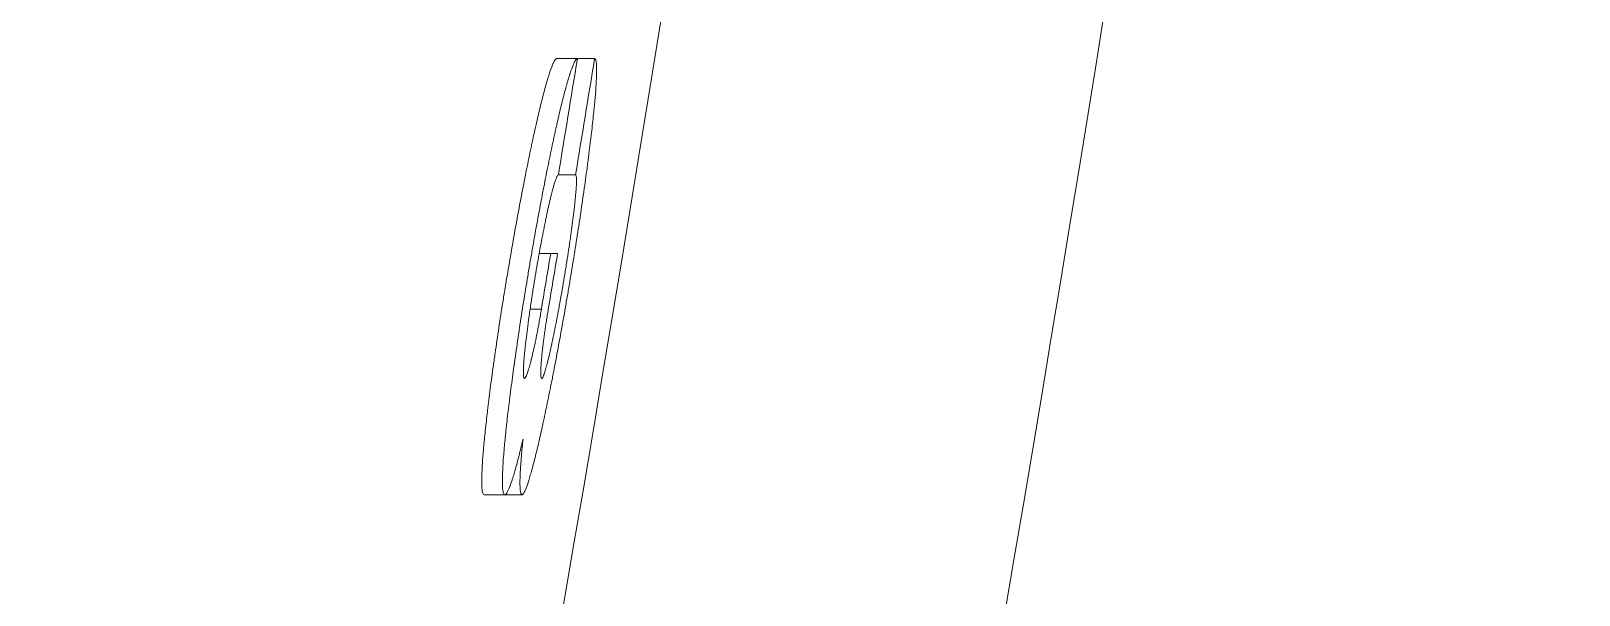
# Model space of a CAD drawing. Header units: millimetres. Extents: x 4664 to 8864, y -38 to 2932.
# Drawn here: x 8297.647 to 8302.278, y 2184.436 to 2186.125 of the extents above; entities that cross this region are included whole.
import ezdxf

# ---------------------------------------------------------------- set-up
doc = ezdxf.new("R2010")
doc.units = ezdxf.units.MM

msp = doc.modelspace()

# ---------------------------------------------------------------- linework, layer by layer
at = {"lineweight": 5}
for p, q in [((8299.2197, 2186.0423), (8299.333, 2186.0423)), ((8299.2247, 2185.694), (8299.2761, 2185.694)), ((8299.1674, 2185.459), (8299.2223, 2185.459)), ((8299.1403, 2185.292), (8299.174, 2185.292)), ((8299.1173, 2184.7363), (8299.004, 2184.7363))]:
    msp.add_line(p, q, dxfattribs=at)
for radius, start, end in [(182.7739, 339.968419, 20.031581), (181.4679, 339.968419, 354.239642), (175.7749, 339.998828, 353.967705), (177.0806, 339.998828, 353.967705), (175.5463, 350.661091, 350.776261), (175.597, 350.663813, 350.778949), (175.562, 350.528931, 350.584178), (175.5823, 350.530036, 350.585275)]:
    msp.add_arc((8126.0051, 2214.1806), radius, start, end, dxfattribs=at)
for points, knots in [([(8299.0026, 2184.7363), (8299.001, 2184.7363), (8298.9996, 2184.7378), (8298.998, 2184.7424), (8298.9975, 2184.7444), (8298.997, 2184.7474), (8298.9969, 2184.748), (8298.9967, 2184.7493), (8298.9966, 2184.7499), (8298.9964, 2184.752), (8298.9962, 2184.7535), (8298.9955, 2184.7614), (8298.9953, 2184.7693), (8298.9954, 2184.788), (8298.9957, 2184.7989), (8298.9964, 2184.8143), (8298.9967, 2184.8191), (8298.997, 2184.8241), (8298.9972, 2184.8275), (8298.9973, 2184.8292), (8298.9979, 2184.8378), (8298.9984, 2184.8451), (8299.0001, 2184.8678), (8299.0016, 2184.8841), (8299.005, 2184.9192), (8299.007, 2184.9379), (8299.0095, 2184.9604), (8299.0098, 2184.9629), (8299.0103, 2184.968), (8299.0106, 2184.9705), (8299.0115, 2184.9782), (8299.0133, 2184.9938), (8299.0153, 2185.0098), (8299.0193, 2185.0424), (8299.0223, 2185.0649), (8299.027, 2185.0999), (8299.0286, 2185.1117), (8299.0311, 2185.1298), (8299.0324, 2185.1389), (8299.0337, 2185.1482), (8299.0346, 2185.1544), (8299.035, 2185.1575), (8299.039, 2185.1854), (8299.0427, 2185.2105), (8299.0504, 2185.2614), (8299.0544, 2185.2871), (8299.0606, 2185.3261), (8299.0627, 2185.3392), (8299.0654, 2185.3556), (8299.0659, 2185.3589), (8299.067, 2185.3655), (8299.0676, 2185.3688), (8299.0692, 2185.3787), (8299.0703, 2185.3853), (8299.0758, 2185.4181), (8299.0802, 2185.4442), (8299.0892, 2185.4958), (8299.0937, 2185.5215), (8299.1007, 2185.5595), (8299.103, 2185.5722), (8299.1076, 2185.5974), (8299.11, 2185.6098), (8299.1169, 2185.6464), (8299.1215, 2185.6701), (8299.1307, 2185.7162), (8299.1352, 2185.7385), (8299.1409, 2185.7655), (8299.142, 2185.7709), (8299.1437, 2185.7788), (8299.1442, 2185.7815), (8299.1454, 2185.7867), (8299.1481, 2185.7998), (8299.1509, 2185.8124), (8299.1574, 2185.8417), (8299.1616, 2185.8602), (8299.1697, 2185.8948), (8299.1737, 2185.911), (8299.178, 2185.928), (8299.1785, 2185.9298), (8299.1795, 2185.9335), (8299.1799, 2185.9353), (8299.1813, 2185.9407), (8299.1841, 2185.9513), (8299.1868, 2185.961), (8299.192, 2185.9793), (8299.1953, 2185.9901), (8299.2014, 2186.0088), (8299.2042, 2186.0167), (8299.2072, 2186.0239), (8299.2076, 2186.0247), (8299.2082, 2186.0262), (8299.2092, 2186.0284), (8299.2113, 2186.0329), (8299.213, 2186.0359), (8299.2162, 2186.0407), (8299.2181, 2186.0423), (8299.2197, 2186.0423)], [0, 0, 0, 0, 0.037618, 0.037618, 0.056866, 0.056866, 0.061678, 0.061678, 0.06649, 0.06649, 0.076114, 0.076114, 0.114609, 0.114609, 0.153104, 0.153104, 0.162728, 0.16754, 0.16754, 0.172352, 0.172352, 0.191599, 0.191599, 0.230095, 0.230095, 0.26859, 0.26859, 0.273402, 0.273402, 0.278214, 0.278214, 0.287838, 0.307085, 0.307085, 0.34558, 0.34558, 0.364828, 0.364828, 0.374452, 0.379264, 0.379264, 0.384076, 0.384076, 0.422571, 0.422571, 0.461066, 0.461066, 0.480314, 0.480314, 0.485126, 0.485126, 0.489938, 0.489938, 0.499562, 0.499562, 0.538057, 0.538057, 0.576552, 0.576552, 0.5958, 0.5958, 0.615047, 0.615047, 0.653543, 0.653543, 0.692038, 0.692038, 0.701662, 0.701662, 0.706474, 0.706474, 0.711285, 0.730533, 0.730533, 0.769028, 0.769028, 0.807524, 0.807524, 0.812336, 0.812336, 0.817147, 0.817147, 0.826771, 0.846019, 0.846019, 0.884514, 0.884514, 0.923009, 0.923009, 0.927821, 0.927821, 0.932633, 0.942257, 0.961505, 0.961505, 1, 1, 1, 1]), ([(8299.119, 2184.9026), (8299.1148, 2184.885), (8299.1108, 2184.8687), (8299.1032, 2184.8388), (8299.0996, 2184.8251), (8299.0944, 2184.8067), (8299.0927, 2184.8008), (8299.0902, 2184.7926), (8299.0894, 2184.7899), (8299.0882, 2184.7861), (8299.0878, 2184.7848), (8299.087, 2184.7823), (8299.0866, 2184.7811), (8299.0831, 2184.7704), (8299.0802, 2184.7625), (8299.0749, 2184.7497), (8299.0725, 2184.7448), (8299.0693, 2184.7398), (8299.0683, 2184.7386), (8299.0671, 2184.7375), (8299.0668, 2184.7373), (8299.0664, 2184.737), (8299.0657, 2184.7366), (8299.065, 2184.7364), (8299.063, 2184.7363), (8299.0616, 2184.7378), (8299.0594, 2184.744), (8299.0586, 2184.7487), (8299.0579, 2184.7566), (8299.0578, 2184.7583), (8299.0576, 2184.7618), (8299.0575, 2184.7637), (8299.0573, 2184.7697), (8299.0573, 2184.774), (8299.0573, 2184.7881), (8299.0576, 2184.7989), (8299.0588, 2184.8235), (8299.0597, 2184.8372), (8299.061, 2184.8543), (8299.0612, 2184.8562), (8299.0615, 2184.8601), (8299.062, 2184.866), (8299.0632, 2184.8801), (8299.0644, 2184.8928), (8299.0669, 2184.9192), (8299.0689, 2184.9378), (8299.0722, 2184.9675), (8299.0734, 2184.9777), (8299.0752, 2184.9934), (8299.0759, 2184.9987), (8299.0769, 2185.0067), (8299.0772, 2185.0094), (8299.0779, 2185.0149), (8299.0782, 2185.0176), (8299.0813, 2185.0422), (8299.0842, 2185.0648), (8299.0904, 2185.1114), (8299.0938, 2185.1353), (8299.099, 2185.1723), (8299.1009, 2185.1848), (8299.1032, 2185.2006), (8299.1037, 2185.2038), (8299.1046, 2185.2101), (8299.106, 2185.2197), (8299.1075, 2185.2292), (8299.1123, 2185.2612), (8299.1203, 2185.3126), (8299.1288, 2185.3648), (8299.1342, 2185.3976), (8299.1353, 2185.4042), (8299.1376, 2185.4173), (8299.1387, 2185.4239), (8299.142, 2185.4436), (8299.1443, 2185.4567), (8299.151, 2185.4956), (8299.1556, 2185.5212), (8299.1648, 2185.5717), (8299.1694, 2185.5966), (8299.1746, 2185.6242), (8299.1752, 2185.6273), (8299.1764, 2185.6334), (8299.1769, 2185.6364), (8299.1787, 2185.6456), (8299.1822, 2185.6636), (8299.1856, 2185.6812), (8299.1925, 2185.7159), (8299.197, 2185.7381), (8299.206, 2185.781), (8299.2104, 2185.8017), (8299.2153, 2185.8239), (8299.2159, 2185.8264), (8299.217, 2185.8313), (8299.2186, 2185.8385), (8299.2223, 2185.855), (8299.2254, 2185.8685), (8299.2315, 2185.8945), (8299.2355, 2185.9107), (8299.2412, 2185.9331), (8299.2431, 2185.9402), (8299.2458, 2185.9505), (8299.2467, 2185.9539), (8299.2485, 2185.9604), (8299.2494, 2185.9636), (8299.2538, 2185.979), (8299.257, 2185.9899), (8299.2632, 2186.0086), (8299.266, 2186.0165), (8299.27, 2186.0261), (8299.2712, 2186.0289), (8299.2727, 2186.0319), (8299.273, 2186.0325), (8299.2736, 2186.0336), (8299.2739, 2186.0341), (8299.2748, 2186.0357), (8299.2753, 2186.0366), (8299.2781, 2186.0406), (8299.28, 2186.0423), (8299.2816, 2186.0423)], [0, 0, 0, 0, 0.03125, 0.03125, 0.0625, 0.0625, 0.078125, 0.078125, 0.085937, 0.085937, 0.089844, 0.089844, 0.09375, 0.09375, 0.125, 0.125, 0.15625, 0.15625, 0.171875, 0.171875, 0.175781, 0.175781, 0.179687, 0.1875, 0.1875, 0.21875, 0.21875, 0.25, 0.25, 0.257812, 0.257812, 0.265625, 0.265625, 0.28125, 0.28125, 0.3125, 0.3125, 0.34375, 0.34375, 0.347656, 0.347656, 0.351562, 0.359375, 0.375, 0.375, 0.40625, 0.40625, 0.421875, 0.421875, 0.429687, 0.429687, 0.433594, 0.433594, 0.4375, 0.4375, 0.46875, 0.46875, 0.5, 0.5, 0.515625, 0.515625, 0.519531, 0.519531, 0.523437, 0.53125, 0.53125, 0.5625, 0.59375, 0.59375, 0.601562, 0.601562, 0.609375, 0.609375, 0.625, 0.625, 0.65625, 0.65625, 0.6875, 0.6875, 0.691406, 0.691406, 0.695312, 0.695312, 0.703125, 0.71875, 0.71875, 0.75, 0.75, 0.78125, 0.78125, 0.785156, 0.785156, 0.789062, 0.796875, 0.8125, 0.8125, 0.84375, 0.84375, 0.859375, 0.859375, 0.867187, 0.867187, 0.875, 0.875, 0.90625, 0.90625, 0.9375, 0.9375, 0.953125, 0.953125, 0.957031, 0.957031, 0.960937, 0.960937, 0.96875, 0.96875, 1, 1, 1, 1]), ([(8299.333, 2186.0423), (8299.3345, 2186.0423), (8299.3357, 2186.0406), (8299.3376, 2186.0342), (8299.3383, 2186.0295), (8299.3389, 2186.0199), (8299.339, 2186.0163), (8299.3391, 2186.0104), (8299.3391, 2186.0083), (8299.3391, 2186.0039), (8299.3391, 2186.0016), (8299.3388, 2185.9897), (8299.3384, 2185.9788), (8299.3369, 2185.9541), (8299.3359, 2185.9404), (8299.3343, 2185.9215), (8299.3338, 2185.9156), (8299.3332, 2185.9096), (8299.3329, 2185.9056), (8299.3327, 2185.9035), (8299.3317, 2185.8932), (8299.3309, 2185.8846), (8299.3281, 2185.8582), (8299.324, 2185.8207), (8299.3189, 2185.7791), (8299.3158, 2185.7545), (8299.3154, 2185.7517), (8299.3147, 2185.7462), (8299.3143, 2185.7434), (8299.3132, 2185.735), (8299.311, 2185.7181), (8299.3087, 2185.7008), (8299.3039, 2185.6659), (8299.3005, 2185.642), (8299.2952, 2185.6052), (8299.2934, 2185.5928), (8299.2906, 2185.5739), (8299.2892, 2185.5644), (8299.2877, 2185.5549), (8299.2867, 2185.5485), (8299.2863, 2185.5453), (8299.2818, 2185.5164), (8299.2778, 2185.4906), (8299.2695, 2185.4388), (8299.2653, 2185.4128), (8299.2588, 2185.3737), (8299.2566, 2185.3606), (8299.2533, 2185.3409), (8299.2521, 2185.3344), (8299.2499, 2185.3213), (8299.2488, 2185.3147), (8299.2431, 2185.2822), (8299.2386, 2185.2566), (8299.2295, 2185.2062), (8299.225, 2185.1814), (8299.2181, 2185.1448), (8299.2158, 2185.1327), (8299.2129, 2185.1177), (8299.2123, 2185.1148), (8299.2112, 2185.1088), (8299.2095, 2185.0999), (8299.2078, 2185.0911), (8299.2021, 2185.0622), (8299.1932, 2185.0177), (8299.1845, 2184.9766), (8299.1792, 2184.9521), (8299.1776, 2184.9448), (8299.1761, 2184.9377), (8299.175, 2184.9329), (8299.1745, 2184.9306), (8299.1719, 2184.9189), (8299.1699, 2184.9099), (8299.1639, 2184.8838), (8299.16, 2184.8676), (8299.1527, 2184.8379), (8299.1491, 2184.8243), (8299.1449, 2184.8089), (8299.1441, 2184.8059), (8299.1428, 2184.8015), (8299.1424, 2184.8001), (8299.1416, 2184.7972), (8299.1396, 2184.7903), (8299.1377, 2184.784), (8299.1333, 2184.7699), (8299.1306, 2184.7621), (8299.1256, 2184.7494), (8299.1233, 2184.7445), (8299.1208, 2184.7405), (8299.1203, 2184.7397), (8299.1193, 2184.7385), (8299.1179, 2184.737), (8299.1167, 2184.7364), (8299.1145, 2184.7363), (8299.1132, 2184.7379), (8299.1118, 2184.7426), (8299.1114, 2184.7446), (8299.1109, 2184.7482), (8299.1107, 2184.7495), (8299.1105, 2184.7523), (8299.1103, 2184.7538), (8299.1098, 2184.7618), (8299.1097, 2184.7697), (8299.1101, 2184.7885), (8299.1105, 2184.7993), (8299.1116, 2184.8178), (8299.112, 2184.8244), (8299.1128, 2184.8348), (8299.1131, 2184.8383), (8299.1136, 2184.8456), (8299.1139, 2184.8493), (8299.1156, 2184.8683), (8299.1171, 2184.8848), (8299.119, 2184.9026)], [0, 0, 0, 0, 0.03125, 0.03125, 0.0625, 0.0625, 0.078125, 0.078125, 0.085938, 0.085938, 0.09375, 0.09375, 0.125, 0.125, 0.15625, 0.15625, 0.164063, 0.167969, 0.167969, 0.171875, 0.171875, 0.1875, 0.1875, 0.21875, 0.25, 0.25, 0.253906, 0.253906, 0.257813, 0.257813, 0.265625, 0.28125, 0.28125, 0.3125, 0.3125, 0.328125, 0.328125, 0.335938, 0.339844, 0.339844, 0.34375, 0.34375, 0.375, 0.375, 0.40625, 0.40625, 0.421875, 0.421875, 0.429688, 0.429688, 0.4375, 0.4375, 0.46875, 0.46875, 0.5, 0.5, 0.515625, 0.515625, 0.519531, 0.519531, 0.523438, 0.53125, 0.53125, 0.5625, 0.59375, 0.59375, 0.601563, 0.605469, 0.605469, 0.609375, 0.609375, 0.625, 0.625, 0.65625, 0.65625, 0.6875, 0.6875, 0.695313, 0.695313, 0.699219, 0.699219, 0.703125, 0.71875, 0.71875, 0.75, 0.75, 0.78125, 0.78125, 0.789063, 0.789063, 0.796875, 0.8125, 0.8125, 0.84375, 0.84375, 0.859375, 0.859375, 0.867188, 0.867188, 0.875, 0.875, 0.90625, 0.90625, 0.9375, 0.9375, 0.953125, 0.953125, 0.960938, 0.960938, 0.96875, 0.96875, 1, 1, 1, 1]), ([(8299.2247, 2185.694), (8299.2239, 2185.694), (8299.223, 2185.6933), (8299.221, 2185.6903), (8299.2199, 2185.6881), (8299.2181, 2185.6836), (8299.2174, 2185.682), (8299.2164, 2185.6792), (8299.2161, 2185.6782), (8299.2154, 2185.6762), (8299.215, 2185.6751), (8299.2132, 2185.6696), (8299.2117, 2185.6646), (8299.2085, 2185.6532), (8299.2068, 2185.6468), (8299.2041, 2185.6364), (8299.2032, 2185.6327), (8299.2018, 2185.627), (8299.2013, 2185.6251), (8299.2004, 2185.6211), (8299.1999, 2185.6191), (8299.1975, 2185.6089), (8299.1936, 2185.5917), (8299.1895, 2185.5725), (8299.1869, 2185.5599), (8299.1863, 2185.5574), (8299.1853, 2185.5522), (8299.1847, 2185.5496), (8299.1831, 2185.5417), (8299.1821, 2185.5364), (8299.1788, 2185.5202), (8299.1767, 2185.5092), (8299.1724, 2185.4865), (8299.1702, 2185.4749), (8299.1675, 2185.46), (8299.167, 2185.457), (8299.1659, 2185.451), (8299.1643, 2185.442), (8299.1627, 2185.4329), (8299.1596, 2185.4148), (8299.1575, 2185.4027), (8299.1535, 2185.3784), (8299.1515, 2185.3662), (8299.149, 2185.3509), (8299.1485, 2185.3478), (8299.1476, 2185.3417), (8299.1462, 2185.3326), (8299.1448, 2185.3237), (8299.1421, 2185.3059), (8299.1404, 2185.2942), (8299.1379, 2185.277), (8299.1371, 2185.2714), (8299.1359, 2185.2629), (8299.1356, 2185.2601), (8299.1348, 2185.2545), (8299.1344, 2185.2518), (8299.1326, 2185.238), (8299.1298, 2185.2169), (8299.1275, 2185.1976), (8299.126, 2185.1837), (8299.1255, 2185.1791), (8299.1248, 2185.1725), (8299.1246, 2185.1704), (8299.1241, 2185.1661), (8299.1239, 2185.164), (8299.1229, 2185.1536), (8299.1216, 2185.1384), (8299.1208, 2185.1256), (8299.1204, 2185.1183), (8299.1203, 2185.1169), (8299.1202, 2185.1142), (8299.1202, 2185.1129), (8299.1201, 2185.109), (8299.12, 2185.1066), (8299.12, 2185.1), (8299.1201, 2185.0964), (8299.1206, 2185.0905), (8299.121, 2185.0883), (8299.1216, 2185.0864), (8299.1218, 2185.0861), (8299.122, 2185.0855), (8299.1225, 2185.0848), (8299.123, 2185.0846), (8299.1242, 2185.0846), (8299.1251, 2185.0854), (8299.1266, 2185.0877), (8299.1271, 2185.0886), (8299.1279, 2185.0903), (8299.1282, 2185.0909), (8299.1288, 2185.0923), (8299.1291, 2185.093), (8299.1307, 2185.0967), (8299.132, 2185.1004), (8299.1349, 2185.1092), (8299.1364, 2185.1143), (8299.1389, 2185.1229), (8299.1397, 2185.1259), (8299.141, 2185.1308), (8299.1414, 2185.1324), (8299.1423, 2185.1358), (8299.1427, 2185.1375), (8299.145, 2185.1463), (8299.1469, 2185.154), (8299.1488, 2185.1622)], [0, 0, 0, 0, 0.03125, 0.03125, 0.0625, 0.0625, 0.078125, 0.078125, 0.085938, 0.085938, 0.09375, 0.09375, 0.125, 0.125, 0.15625, 0.15625, 0.171875, 0.171875, 0.179688, 0.179688, 0.1875, 0.1875, 0.21875, 0.25, 0.25, 0.257813, 0.257813, 0.265625, 0.265625, 0.28125, 0.28125, 0.3125, 0.3125, 0.34375, 0.34375, 0.351562, 0.351562, 0.359375, 0.375, 0.375, 0.40625, 0.40625, 0.4375, 0.4375, 0.445312, 0.445312, 0.453125, 0.46875, 0.46875, 0.5, 0.5, 0.515625, 0.515625, 0.523437, 0.523437, 0.53125, 0.53125, 0.5625, 0.59375, 0.59375, 0.609375, 0.609375, 0.617187, 0.617187, 0.625, 0.625, 0.65625, 0.6875, 0.6875, 0.695312, 0.695312, 0.703125, 0.703125, 0.71875, 0.71875, 0.75, 0.75, 0.78125, 0.78125, 0.789062, 0.789062, 0.796875, 0.8125, 0.8125, 0.84375, 0.84375, 0.859375, 0.859375, 0.867187, 0.867187, 0.875, 0.875, 0.90625, 0.90625, 0.9375, 0.9375, 0.953125, 0.953125, 0.960937, 0.960937, 0.96875, 0.96875, 1, 1, 1, 1]), ([(8299.1762, 2185.1622), (8299.1754, 2185.1539), (8299.1746, 2185.1462), (8299.1734, 2185.1322), (8299.173, 2185.1258), (8299.1725, 2185.1171), (8299.1723, 2185.1144), (8299.1722, 2185.1105), (8299.1721, 2185.1093), (8299.172, 2185.1069), (8299.172, 2185.1057), (8299.1719, 2185.1002), (8299.172, 2185.0928), (8299.1726, 2185.0884), (8299.1732, 2185.0865), (8299.1733, 2185.0861), (8299.1736, 2185.0856), (8299.1737, 2185.0853), (8299.1741, 2185.0848), (8299.1745, 2185.0846), (8299.1755, 2185.0846), (8299.1771, 2185.0861), (8299.1793, 2185.0906), (8299.1807, 2185.0943), (8299.181, 2185.0951), (8299.1816, 2185.0967), (8299.1826, 2185.0994), (8299.1836, 2185.1024), (8299.1856, 2185.109), (8299.1871, 2185.114), (8299.1894, 2185.1225), (8299.1902, 2185.1255), (8299.1915, 2185.1303), (8299.1919, 2185.132), (8299.1927, 2185.1353), (8299.1932, 2185.137), (8299.1954, 2185.1458), (8299.1972, 2185.1534), (8299.2009, 2185.1695), (8299.2028, 2185.1781), (8299.2058, 2185.1918), (8299.2068, 2185.1965), (8299.2088, 2185.2062), (8299.2098, 2185.2111), (8299.2129, 2185.2263), (8299.215, 2185.2367), (8299.2192, 2185.2581), (8299.2213, 2185.2692), (8299.2245, 2185.2862), (8299.2256, 2185.292), (8299.2272, 2185.3008), (8299.2278, 2185.3037), (8299.2288, 2185.3096), (8299.2294, 2185.3126), (8299.232, 2185.3274), (8299.2363, 2185.3512), (8299.2404, 2185.3755), (8299.2429, 2185.3908), (8299.2434, 2185.3938), (8299.2444, 2185.4), (8299.2449, 2185.403), (8299.2464, 2185.4122), (8299.2474, 2185.4183), (8299.2503, 2185.4365), (8299.2522, 2185.4485), (8299.2558, 2185.4722), (8299.2576, 2185.4839), (8299.2597, 2185.4983), (8299.2601, 2185.5012), (8299.2609, 2185.5069), (8299.2613, 2185.5097), (8299.2625, 2185.5182), (8299.2633, 2185.5237), (8299.2655, 2185.54), (8299.2669, 2185.5505), (8299.2695, 2185.5708), (8299.2707, 2185.5805), (8299.272, 2185.5922), (8299.2723, 2185.5945), (8299.2728, 2185.5991), (8299.2736, 2185.6058), (8299.2742, 2185.6121), (8299.2755, 2185.6244), (8299.2762, 2185.6321), (8299.2771, 2185.6426), (8299.2774, 2185.646), (8299.2778, 2185.6509), (8299.2779, 2185.6524), (8299.2781, 2185.6555), (8299.2782, 2185.657), (8299.2786, 2185.6643), (8299.2788, 2185.6694), (8299.279, 2185.6782), (8299.2789, 2185.682), (8299.2787, 2185.6864), (8299.2785, 2185.6878), (8299.2783, 2185.6895), (8299.2782, 2185.69), (8299.278, 2185.6909), (8299.2779, 2185.6914), (8299.2774, 2185.6933), (8299.2768, 2185.694), (8299.2761, 2185.694)], [0, 0, 0, 0, 0.03125, 0.03125, 0.0625, 0.0625, 0.078125, 0.078125, 0.085937, 0.085937, 0.09375, 0.09375, 0.125, 0.15625, 0.15625, 0.164062, 0.164062, 0.171875, 0.171875, 0.1875, 0.1875, 0.21875, 0.25, 0.25, 0.257812, 0.257812, 0.265625, 0.28125, 0.28125, 0.3125, 0.3125, 0.328125, 0.328125, 0.335937, 0.335937, 0.34375, 0.34375, 0.375, 0.375, 0.40625, 0.40625, 0.421875, 0.421875, 0.4375, 0.4375, 0.46875, 0.46875, 0.5, 0.5, 0.515625, 0.515625, 0.523437, 0.523437, 0.53125, 0.53125, 0.5625, 0.59375, 0.59375, 0.601562, 0.601562, 0.609375, 0.609375, 0.625, 0.625, 0.65625, 0.65625, 0.6875, 0.6875, 0.695312, 0.695312, 0.703125, 0.703125, 0.71875, 0.71875, 0.75, 0.75, 0.78125, 0.78125, 0.789062, 0.789062, 0.796875, 0.8125, 0.8125, 0.84375, 0.84375, 0.859375, 0.859375, 0.867187, 0.867187, 0.875, 0.875, 0.90625, 0.90625, 0.9375, 0.9375, 0.953125, 0.953125, 0.960937, 0.960937, 0.96875, 0.96875, 1, 1, 1, 1]), ([(8299.1488, 2185.1622), (8299.1498, 2185.1663), (8299.1517, 2185.1749), (8299.1548, 2185.1891), (8299.1569, 2185.1992), (8299.1585, 2185.2072), (8299.159, 2185.2099), (8299.1601, 2185.2153), (8299.1607, 2185.2181), (8299.1623, 2185.2264), (8299.1644, 2185.2377), (8299.1666, 2185.2495), (8299.1682, 2185.2584), (8299.1687, 2185.2614), (8299.1698, 2185.2675), (8299.1703, 2185.2705), (8299.1719, 2185.2797), (8299.173, 2185.2858), (8299.174, 2185.292)], [0, 0, 0, 0, 0.125, 0.25, 0.375, 0.375, 0.4375, 0.4375, 0.5, 0.5, 0.625, 0.75, 0.75, 0.8125, 0.8125, 0.875, 0.875, 1, 1, 1, 1]), ([(8299.1946, 2185.292), (8299.1935, 2185.2859), (8299.1915, 2185.2737), (8299.1887, 2185.2558), (8299.1869, 2185.2441), (8299.1856, 2185.2353), (8299.1852, 2185.2324), (8299.1844, 2185.2267), (8299.184, 2185.2239), (8299.1828, 2185.2156), (8299.1813, 2185.2048), (8299.18, 2185.1945), (8299.1791, 2185.1871), (8299.1788, 2185.1847), (8299.1782, 2185.1799), (8299.1779, 2185.1775), (8299.1771, 2185.1707), (8299.1766, 2185.1663), (8299.1762, 2185.1622)], [0, 0, 0, 0, 0.125, 0.25, 0.375, 0.375, 0.4375, 0.4375, 0.5, 0.5, 0.625, 0.75, 0.75, 0.8125, 0.8125, 0.875, 0.875, 1, 1, 1, 1])]:
    msp.add_open_spline(points, degree=3, knots=knots, dxfattribs=at)

doc.saveas('drawing.dxf')
